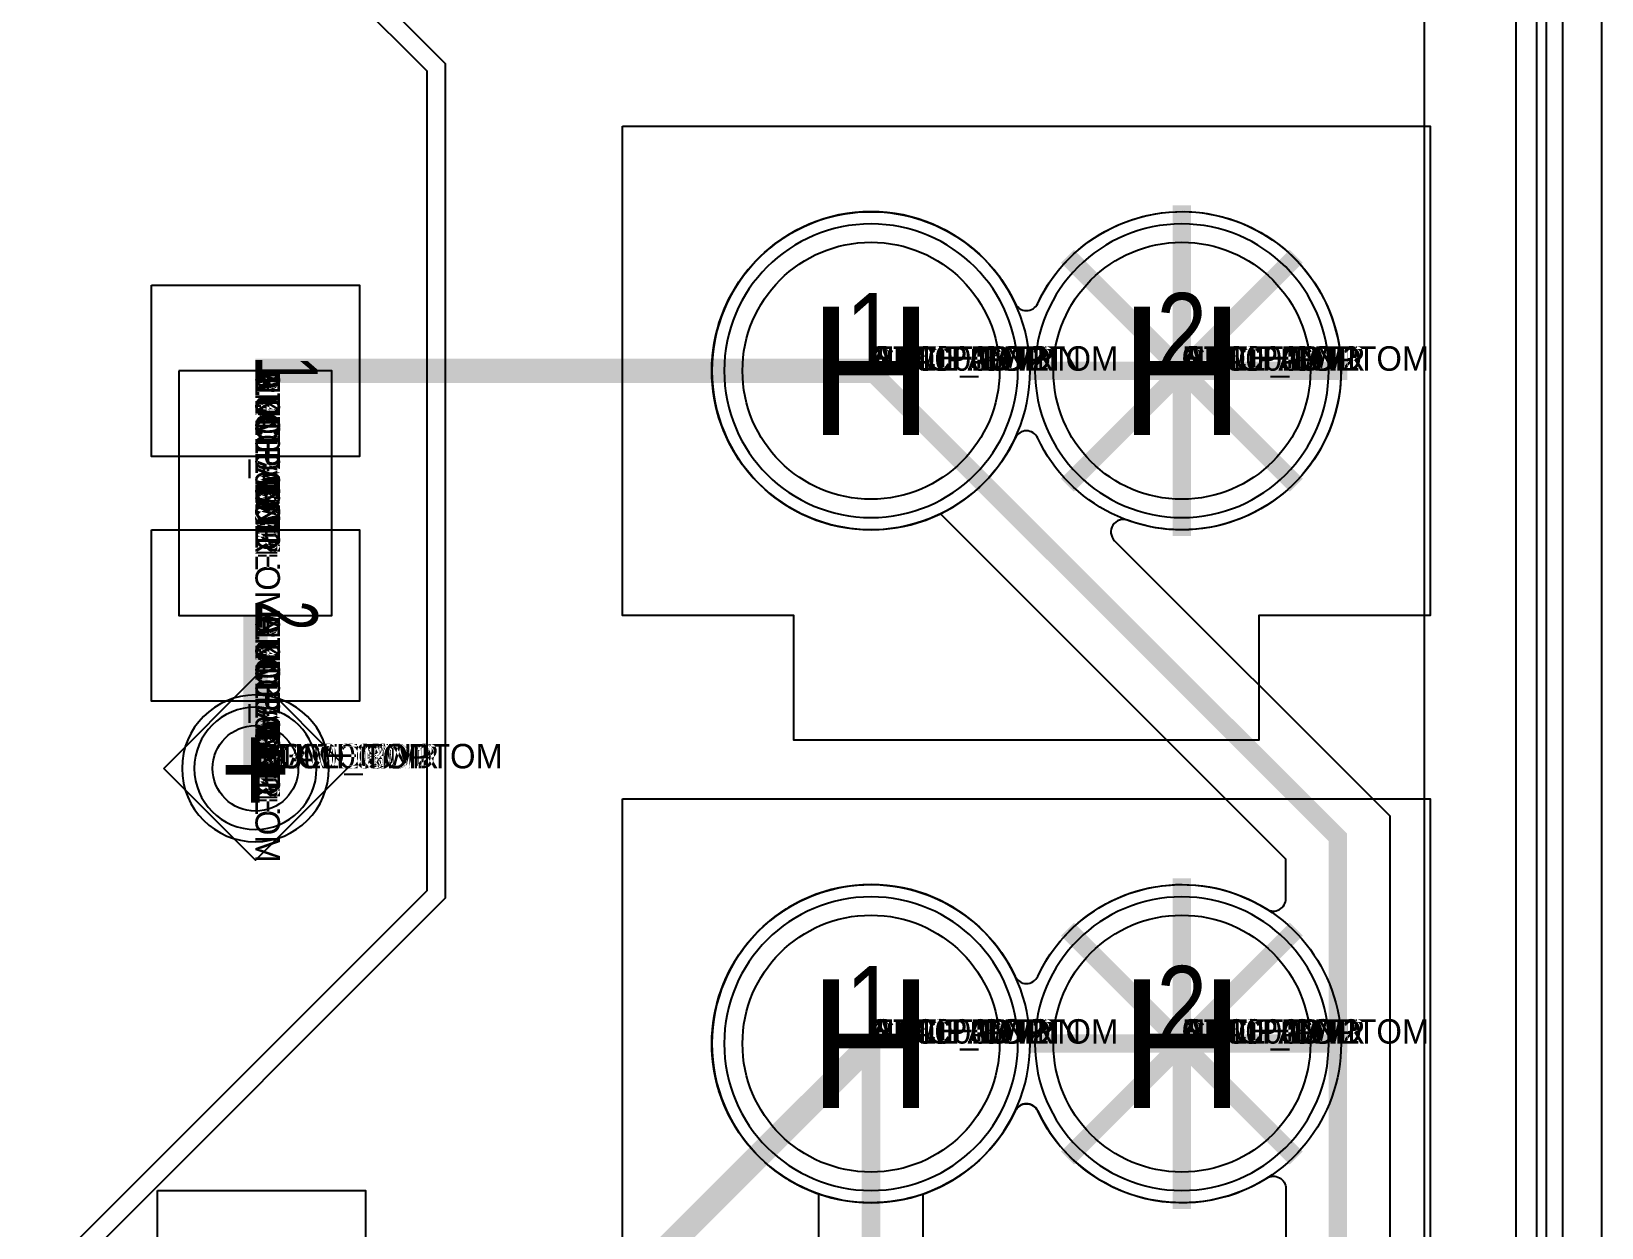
# Model space of a CAD drawing. Extents: x 0 to 323, y 0 to 320.
# Drawn here: x 177.37 to 190.2, y 74 to 83.77 of the extents above; entities that cross this region are included whole.
import ezdxf
from ezdxf.enums import TextEntityAlignment as Align

# ---------------------------------------------------------------- set-up
doc = ezdxf.new("R2010")
doc.units = 0
doc.header["$MEASUREMENT"] = 0
doc.layers.get('0').update_dxf_attribs({"linetype": 'CONTINUOUS'})
for name, color, linetype in [('BOARD_GEOMETRY_OUTLINE', 1, 'CONTINUOUS'), ('CDN_FIGURES', 7, 'CONTINUOUS'), ('ETCH_BOTTOM', 7, 'CONTINUOUS'), ('ETCH_GND', 3, 'CONTINUOUS'), ('ETCH_INT1', 4, 'CONTINUOUS'), ('ETCH_INT2', 5, 'CONTINUOUS'), ('ETCH_PWR', 6, 'CONTINUOUS'), ('ETCH_TOP', 2, 'CONTINUOUS'), ('MANUFACTURING_NCLEGEND-1-6', 8, 'CONTINUOUS'), ('PACKAGE_GEOMETRY_ASSEMBLY_TOP', 11, 'CONTINUOUS'), ('PACKAGE_GEOMETRY_PIN_NUMBER', 9, 'CONTINUOUS')]:
    doc.layers.add(name, color=color, linetype=linetype)

# ---------------------------------------------------------------- blocks, each defined once
blk = doc.blocks.new('PAD_INFO')
for tag in ['SHAPE_TYPE', 'PAD_HEIGHT', 'PAD_LAYER', 'PAD_TYPE', 'PAD_WIDTH']:
    blk.add_attdef(tag, (0, 0), '', height=0.2)
at = {"flags": 2}
blk.add_attdef('CDN_TYPE', (0, 0), '', height=0.2, dxfattribs=at)
blk = doc.blocks.new('DRILL_INFO')
at = {"flags": 2}
blk.add_attdef('CDN_TYPE', (0, 0), '', height=0.2, dxfattribs=at)
for tag in ['FSHAPE', 'FCHAR', 'DRILL_HEIGHT', 'DIAMETER', 'PLATED', 'DRILL_WIDTH']:
    blk.add_attdef(tag, (0, 0), '', height=0.2)
blk = doc.blocks.new('VIA0700X0300')
at = {"layer": 'ETCH_BOTTOM'}
blk.add_circle((0, 0), 0.35, dxfattribs=at)
at = {"layer": 'ETCH_GND'}
blk.add_circle((0, 0), 0.35, dxfattribs=at)
at = {"layer": 'ETCH_INT1'}
blk.add_circle((0, 0), 0.35, dxfattribs=at)
at = {"layer": 'ETCH_INT2'}
blk.add_circle((0, 0), 0.35, dxfattribs=at)
at = {"layer": 'ETCH_PWR'}
blk.add_circle((0, 0), 0.35, dxfattribs=at)
at = {"layer": 'ETCH_TOP'}
blk.add_circle((0, 0), 0.35, dxfattribs=at)
ref = blk.add_blockref('PAD_INFO', (0, 0))
ref.add_attrib('PAD_LAYER', 'ETCH_TOP', (0, 0), dxfattribs={"height": 0.2})
ref.add_attrib('SHAPE_TYPE', 'NULL', (0, 0), dxfattribs={"height": 0.2})
ref.add_attrib('PAD_TYPE', 'ANTIPAD', (0, 0), dxfattribs={"height": 0.2})
ref.add_attrib('PAD_WIDTH', '0.000000', (0, 0), dxfattribs={"height": 0.2})
ref.add_attrib('PAD_HEIGHT', '0.000000', (0, 0), dxfattribs={"height": 0.2})
ref = blk.add_blockref('PAD_INFO', (0, 0))
ref.add_attrib('PAD_LAYER', 'ETCH_GND', (0, 0), dxfattribs={"height": 0.2})
ref.add_attrib('SHAPE_TYPE', 'NULL', (0, 0), dxfattribs={"height": 0.2})
ref.add_attrib('PAD_TYPE', 'ANTIPAD', (0, 0), dxfattribs={"height": 0.2})
ref.add_attrib('PAD_WIDTH', '0.000000', (0, 0), dxfattribs={"height": 0.2})
ref.add_attrib('PAD_HEIGHT', '0.000000', (0, 0), dxfattribs={"height": 0.2})
ref = blk.add_blockref('PAD_INFO', (0, 0))
ref.add_attrib('PAD_LAYER', 'ETCH_INT1', (0, 0), dxfattribs={"height": 0.2})
ref.add_attrib('SHAPE_TYPE', 'NULL', (0, 0), dxfattribs={"height": 0.2})
ref.add_attrib('PAD_TYPE', 'ANTIPAD', (0, 0), dxfattribs={"height": 0.2})
ref.add_attrib('PAD_WIDTH', '0.000000', (0, 0), dxfattribs={"height": 0.2})
ref.add_attrib('PAD_HEIGHT', '0.000000', (0, 0), dxfattribs={"height": 0.2})
ref = blk.add_blockref('PAD_INFO', (0, 0))
ref.add_attrib('PAD_LAYER', 'ETCH_INT2', (0, 0), dxfattribs={"height": 0.2})
ref.add_attrib('SHAPE_TYPE', 'NULL', (0, 0), dxfattribs={"height": 0.2})
ref.add_attrib('PAD_TYPE', 'ANTIPAD', (0, 0), dxfattribs={"height": 0.2})
ref.add_attrib('PAD_WIDTH', '0.000000', (0, 0), dxfattribs={"height": 0.2})
ref.add_attrib('PAD_HEIGHT', '0.000000', (0, 0), dxfattribs={"height": 0.2})
ref = blk.add_blockref('PAD_INFO', (0, 0))
ref.add_attrib('PAD_LAYER', 'ETCH_PWR', (0, 0), dxfattribs={"height": 0.2})
ref.add_attrib('SHAPE_TYPE', 'NULL', (0, 0), dxfattribs={"height": 0.2})
ref.add_attrib('PAD_TYPE', 'ANTIPAD', (0, 0), dxfattribs={"height": 0.2})
ref.add_attrib('PAD_WIDTH', '0.000000', (0, 0), dxfattribs={"height": 0.2})
ref.add_attrib('PAD_HEIGHT', '0.000000', (0, 0), dxfattribs={"height": 0.2})
ref = blk.add_blockref('PAD_INFO', (0, 0))
ref.add_attrib('PAD_LAYER', 'ETCH_BOTTOM', (0, 0), dxfattribs={"height": 0.2})
ref.add_attrib('SHAPE_TYPE', 'NULL', (0, 0), dxfattribs={"height": 0.2})
ref.add_attrib('PAD_TYPE', 'ANTIPAD', (0, 0), dxfattribs={"height": 0.2})
ref.add_attrib('PAD_WIDTH', '0.000000', (0, 0), dxfattribs={"height": 0.2})
ref.add_attrib('PAD_HEIGHT', '0.000000', (0, 0), dxfattribs={"height": 0.2})
ref = blk.add_blockref('PAD_INFO', (0, 0))
ref.add_attrib('PAD_LAYER', 'ETCH_TOP', (0, 0), dxfattribs={"height": 0.2})
ref.add_attrib('SHAPE_TYPE', 'NULL', (0, 0), dxfattribs={"height": 0.2})
ref.add_attrib('PAD_TYPE', 'THERMAL', (0, 0), dxfattribs={"height": 0.2})
ref.add_attrib('PAD_WIDTH', '0.000000', (0, 0), dxfattribs={"height": 0.2})
ref.add_attrib('PAD_HEIGHT', '0.000000', (0, 0), dxfattribs={"height": 0.2})
ref = blk.add_blockref('PAD_INFO', (0, 0))
ref.add_attrib('PAD_LAYER', 'ETCH_GND', (0, 0), dxfattribs={"height": 0.2})
ref.add_attrib('SHAPE_TYPE', 'NULL', (0, 0), dxfattribs={"height": 0.2})
ref.add_attrib('PAD_TYPE', 'THERMAL', (0, 0), dxfattribs={"height": 0.2})
ref.add_attrib('PAD_WIDTH', '0.000000', (0, 0), dxfattribs={"height": 0.2})
ref.add_attrib('PAD_HEIGHT', '0.000000', (0, 0), dxfattribs={"height": 0.2})
ref = blk.add_blockref('PAD_INFO', (0, 0))
ref.add_attrib('PAD_LAYER', 'ETCH_INT1', (0, 0), dxfattribs={"height": 0.2})
ref.add_attrib('SHAPE_TYPE', 'NULL', (0, 0), dxfattribs={"height": 0.2})
ref.add_attrib('PAD_TYPE', 'THERMAL', (0, 0), dxfattribs={"height": 0.2})
ref.add_attrib('PAD_WIDTH', '0.000000', (0, 0), dxfattribs={"height": 0.2})
ref.add_attrib('PAD_HEIGHT', '0.000000', (0, 0), dxfattribs={"height": 0.2})
ref = blk.add_blockref('PAD_INFO', (0, 0))
ref.add_attrib('PAD_LAYER', 'ETCH_INT2', (0, 0), dxfattribs={"height": 0.2})
ref.add_attrib('SHAPE_TYPE', 'NULL', (0, 0), dxfattribs={"height": 0.2})
ref.add_attrib('PAD_TYPE', 'THERMAL', (0, 0), dxfattribs={"height": 0.2})
ref.add_attrib('PAD_WIDTH', '0.000000', (0, 0), dxfattribs={"height": 0.2})
ref.add_attrib('PAD_HEIGHT', '0.000000', (0, 0), dxfattribs={"height": 0.2})
ref = blk.add_blockref('PAD_INFO', (0, 0))
ref.add_attrib('PAD_LAYER', 'ETCH_PWR', (0, 0), dxfattribs={"height": 0.2})
ref.add_attrib('SHAPE_TYPE', 'NULL', (0, 0), dxfattribs={"height": 0.2})
ref.add_attrib('PAD_TYPE', 'THERMAL', (0, 0), dxfattribs={"height": 0.2})
ref.add_attrib('PAD_WIDTH', '0.000000', (0, 0), dxfattribs={"height": 0.2})
ref.add_attrib('PAD_HEIGHT', '0.000000', (0, 0), dxfattribs={"height": 0.2})
ref = blk.add_blockref('PAD_INFO', (0, 0))
ref.add_attrib('PAD_LAYER', 'ETCH_BOTTOM', (0, 0), dxfattribs={"height": 0.2})
ref.add_attrib('SHAPE_TYPE', 'NULL', (0, 0), dxfattribs={"height": 0.2})
ref.add_attrib('PAD_TYPE', 'THERMAL', (0, 0), dxfattribs={"height": 0.2})
ref.add_attrib('PAD_WIDTH', '0.000000', (0, 0), dxfattribs={"height": 0.2})
ref.add_attrib('PAD_HEIGHT', '0.000000', (0, 0), dxfattribs={"height": 0.2})
ref = blk.add_blockref('PAD_INFO', (0, 0))
ref.add_attrib('PAD_LAYER', 'ETCH_TOP', (0, 0), dxfattribs={"height": 0.2})
ref.add_attrib('SHAPE_TYPE', 'CIRCLE', (0, 0), dxfattribs={"height": 0.2})
ref.add_attrib('PAD_TYPE', 'REGULAR', (0, 0), dxfattribs={"height": 0.2})
ref.add_attrib('PAD_WIDTH', '0.700000', (0, 0), dxfattribs={"height": 0.2})
ref.add_attrib('PAD_HEIGHT', '0.700000', (0, 0), dxfattribs={"height": 0.2})
ref = blk.add_blockref('PAD_INFO', (0, 0))
ref.add_attrib('PAD_LAYER', 'ETCH_GND', (0, 0), dxfattribs={"height": 0.2})
ref.add_attrib('SHAPE_TYPE', 'CIRCLE', (0, 0), dxfattribs={"height": 0.2})
ref.add_attrib('PAD_TYPE', 'REGULAR', (0, 0), dxfattribs={"height": 0.2})
ref.add_attrib('PAD_WIDTH', '0.700000', (0, 0), dxfattribs={"height": 0.2})
ref.add_attrib('PAD_HEIGHT', '0.700000', (0, 0), dxfattribs={"height": 0.2})
ref = blk.add_blockref('PAD_INFO', (0, 0))
ref.add_attrib('PAD_LAYER', 'ETCH_INT1', (0, 0), dxfattribs={"height": 0.2})
ref.add_attrib('SHAPE_TYPE', 'CIRCLE', (0, 0), dxfattribs={"height": 0.2})
ref.add_attrib('PAD_TYPE', 'REGULAR', (0, 0), dxfattribs={"height": 0.2})
ref.add_attrib('PAD_WIDTH', '0.700000', (0, 0), dxfattribs={"height": 0.2})
ref.add_attrib('PAD_HEIGHT', '0.700000', (0, 0), dxfattribs={"height": 0.2})
ref = blk.add_blockref('PAD_INFO', (0, 0))
ref.add_attrib('PAD_LAYER', 'ETCH_INT2', (0, 0), dxfattribs={"height": 0.2})
ref.add_attrib('SHAPE_TYPE', 'CIRCLE', (0, 0), dxfattribs={"height": 0.2})
ref.add_attrib('PAD_TYPE', 'REGULAR', (0, 0), dxfattribs={"height": 0.2})
ref.add_attrib('PAD_WIDTH', '0.700000', (0, 0), dxfattribs={"height": 0.2})
ref.add_attrib('PAD_HEIGHT', '0.700000', (0, 0), dxfattribs={"height": 0.2})
ref = blk.add_blockref('PAD_INFO', (0, 0))
ref.add_attrib('PAD_LAYER', 'ETCH_PWR', (0, 0), dxfattribs={"height": 0.2})
ref.add_attrib('SHAPE_TYPE', 'CIRCLE', (0, 0), dxfattribs={"height": 0.2})
ref.add_attrib('PAD_TYPE', 'REGULAR', (0, 0), dxfattribs={"height": 0.2})
ref.add_attrib('PAD_WIDTH', '0.700000', (0, 0), dxfattribs={"height": 0.2})
ref.add_attrib('PAD_HEIGHT', '0.700000', (0, 0), dxfattribs={"height": 0.2})
ref = blk.add_blockref('PAD_INFO', (0, 0))
ref.add_attrib('PAD_LAYER', 'ETCH_BOTTOM', (0, 0), dxfattribs={"height": 0.2})
ref.add_attrib('SHAPE_TYPE', 'CIRCLE', (0, 0), dxfattribs={"height": 0.2})
ref.add_attrib('PAD_TYPE', 'REGULAR', (0, 0), dxfattribs={"height": 0.2})
ref.add_attrib('PAD_WIDTH', '0.700000', (0, 0), dxfattribs={"height": 0.2})
ref.add_attrib('PAD_HEIGHT', '0.700000', (0, 0), dxfattribs={"height": 0.2})
ref = blk.add_blockref('DRILL_INFO', (0, 0))
ref.add_attrib('DIAMETER', '0.300000', (0, 0), dxfattribs={"height": 0.2})
ref.add_attrib('PLATED', 'PLATED', (0, 0), dxfattribs={"height": 0.2})
ref.add_attrib('FSHAPE', 'DIAMOND', (0, 0), dxfattribs={"height": 0.2})
ref.add_attrib('FCHAR', '+', (0, 0), dxfattribs={"height": 0.2})
ref.add_attrib('DRILL_WIDTH', '1.500000', (0, 0), dxfattribs={"height": 0.2})
ref.add_attrib('DRILL_HEIGHT', '1.500000', (0, 0), dxfattribs={"height": 0.2})
for tag in ['CDN_TYPE', 'PIN']:
    blk.add_attdef(tag, (0, 0), '', height=0.2)
at = {"flags": 2}
for tag in ['PSTKNAME', 'BBV']:
    blk.add_attdef(tag, (0, 0), '', height=0.2, dxfattribs=at)
blk = doc.blocks.new('FIGURE_DIAMOND')
at = {"layer": 'CDN_FIGURES'}
blk.add_lwpolyline([(-0.5, 0), (0, 0.5), (0.5, 0), (0, -0.5)], close=True, dxfattribs=at)
blk = doc.blocks.new('CR2100X1500TH')
at = {"layer": 'ETCH_BOTTOM'}
blk.add_circle((0, 0), 1.05, dxfattribs=at)
at = {"layer": 'ETCH_GND'}
blk.add_circle((0, 0), 1.05, dxfattribs=at)
at = {"layer": 'ETCH_INT1'}
blk.add_circle((0, 0), 1.05, dxfattribs=at)
at = {"layer": 'ETCH_INT2'}
blk.add_circle((0, 0), 1.05, dxfattribs=at)
at = {"layer": 'ETCH_PWR'}
blk.add_circle((0, 0), 1.05, dxfattribs=at)
at = {"layer": 'ETCH_TOP'}
blk.add_circle((0, 0), 1.05, dxfattribs=at)
ref = blk.add_blockref('PAD_INFO', (0, 0))
ref.add_attrib('PAD_LAYER', 'ETCH_TOP', (0, 0), dxfattribs={"height": 0.2})
ref.add_attrib('SHAPE_TYPE', 'NULL', (0, 0), dxfattribs={"height": 0.2})
ref.add_attrib('PAD_TYPE', 'ANTIPAD', (0, 0), dxfattribs={"height": 0.2})
ref.add_attrib('PAD_WIDTH', '0.000000', (0, 0), dxfattribs={"height": 0.2})
ref.add_attrib('PAD_HEIGHT', '0.000000', (0, 0), dxfattribs={"height": 0.2})
ref = blk.add_blockref('PAD_INFO', (0, 0))
ref.add_attrib('PAD_LAYER', 'ETCH_GND', (0, 0), dxfattribs={"height": 0.2})
ref.add_attrib('SHAPE_TYPE', 'NULL', (0, 0), dxfattribs={"height": 0.2})
ref.add_attrib('PAD_TYPE', 'ANTIPAD', (0, 0), dxfattribs={"height": 0.2})
ref.add_attrib('PAD_WIDTH', '0.000000', (0, 0), dxfattribs={"height": 0.2})
ref.add_attrib('PAD_HEIGHT', '0.000000', (0, 0), dxfattribs={"height": 0.2})
ref = blk.add_blockref('PAD_INFO', (0, 0))
ref.add_attrib('PAD_LAYER', 'ETCH_INT1', (0, 0), dxfattribs={"height": 0.2})
ref.add_attrib('SHAPE_TYPE', 'NULL', (0, 0), dxfattribs={"height": 0.2})
ref.add_attrib('PAD_TYPE', 'ANTIPAD', (0, 0), dxfattribs={"height": 0.2})
ref.add_attrib('PAD_WIDTH', '0.000000', (0, 0), dxfattribs={"height": 0.2})
ref.add_attrib('PAD_HEIGHT', '0.000000', (0, 0), dxfattribs={"height": 0.2})
ref = blk.add_blockref('PAD_INFO', (0, 0))
ref.add_attrib('PAD_LAYER', 'ETCH_INT2', (0, 0), dxfattribs={"height": 0.2})
ref.add_attrib('SHAPE_TYPE', 'NULL', (0, 0), dxfattribs={"height": 0.2})
ref.add_attrib('PAD_TYPE', 'ANTIPAD', (0, 0), dxfattribs={"height": 0.2})
ref.add_attrib('PAD_WIDTH', '0.000000', (0, 0), dxfattribs={"height": 0.2})
ref.add_attrib('PAD_HEIGHT', '0.000000', (0, 0), dxfattribs={"height": 0.2})
ref = blk.add_blockref('PAD_INFO', (0, 0))
ref.add_attrib('PAD_LAYER', 'ETCH_PWR', (0, 0), dxfattribs={"height": 0.2})
ref.add_attrib('SHAPE_TYPE', 'NULL', (0, 0), dxfattribs={"height": 0.2})
ref.add_attrib('PAD_TYPE', 'ANTIPAD', (0, 0), dxfattribs={"height": 0.2})
ref.add_attrib('PAD_WIDTH', '0.000000', (0, 0), dxfattribs={"height": 0.2})
ref.add_attrib('PAD_HEIGHT', '0.000000', (0, 0), dxfattribs={"height": 0.2})
ref = blk.add_blockref('PAD_INFO', (0, 0))
ref.add_attrib('PAD_LAYER', 'ETCH_BOTTOM', (0, 0), dxfattribs={"height": 0.2})
ref.add_attrib('SHAPE_TYPE', 'NULL', (0, 0), dxfattribs={"height": 0.2})
ref.add_attrib('PAD_TYPE', 'ANTIPAD', (0, 0), dxfattribs={"height": 0.2})
ref.add_attrib('PAD_WIDTH', '0.000000', (0, 0), dxfattribs={"height": 0.2})
ref.add_attrib('PAD_HEIGHT', '0.000000', (0, 0), dxfattribs={"height": 0.2})
ref = blk.add_blockref('PAD_INFO', (0, 0))
ref.add_attrib('PAD_LAYER', 'ETCH_TOP', (0, 0), dxfattribs={"height": 0.2})
ref.add_attrib('SHAPE_TYPE', 'NULL', (0, 0), dxfattribs={"height": 0.2})
ref.add_attrib('PAD_TYPE', 'THERMAL', (0, 0), dxfattribs={"height": 0.2})
ref.add_attrib('PAD_WIDTH', '0.000000', (0, 0), dxfattribs={"height": 0.2})
ref.add_attrib('PAD_HEIGHT', '0.000000', (0, 0), dxfattribs={"height": 0.2})
ref = blk.add_blockref('PAD_INFO', (0, 0))
ref.add_attrib('PAD_LAYER', 'ETCH_GND', (0, 0), dxfattribs={"height": 0.2})
ref.add_attrib('SHAPE_TYPE', 'NULL', (0, 0), dxfattribs={"height": 0.2})
ref.add_attrib('PAD_TYPE', 'THERMAL', (0, 0), dxfattribs={"height": 0.2})
ref.add_attrib('PAD_WIDTH', '0.000000', (0, 0), dxfattribs={"height": 0.2})
ref.add_attrib('PAD_HEIGHT', '0.000000', (0, 0), dxfattribs={"height": 0.2})
ref = blk.add_blockref('PAD_INFO', (0, 0))
ref.add_attrib('PAD_LAYER', 'ETCH_INT1', (0, 0), dxfattribs={"height": 0.2})
ref.add_attrib('SHAPE_TYPE', 'NULL', (0, 0), dxfattribs={"height": 0.2})
ref.add_attrib('PAD_TYPE', 'THERMAL', (0, 0), dxfattribs={"height": 0.2})
ref.add_attrib('PAD_WIDTH', '0.000000', (0, 0), dxfattribs={"height": 0.2})
ref.add_attrib('PAD_HEIGHT', '0.000000', (0, 0), dxfattribs={"height": 0.2})
ref = blk.add_blockref('PAD_INFO', (0, 0))
ref.add_attrib('PAD_LAYER', 'ETCH_INT2', (0, 0), dxfattribs={"height": 0.2})
ref.add_attrib('SHAPE_TYPE', 'NULL', (0, 0), dxfattribs={"height": 0.2})
ref.add_attrib('PAD_TYPE', 'THERMAL', (0, 0), dxfattribs={"height": 0.2})
ref.add_attrib('PAD_WIDTH', '0.000000', (0, 0), dxfattribs={"height": 0.2})
ref.add_attrib('PAD_HEIGHT', '0.000000', (0, 0), dxfattribs={"height": 0.2})
ref = blk.add_blockref('PAD_INFO', (0, 0))
ref.add_attrib('PAD_LAYER', 'ETCH_PWR', (0, 0), dxfattribs={"height": 0.2})
ref.add_attrib('SHAPE_TYPE', 'NULL', (0, 0), dxfattribs={"height": 0.2})
ref.add_attrib('PAD_TYPE', 'THERMAL', (0, 0), dxfattribs={"height": 0.2})
ref.add_attrib('PAD_WIDTH', '0.000000', (0, 0), dxfattribs={"height": 0.2})
ref.add_attrib('PAD_HEIGHT', '0.000000', (0, 0), dxfattribs={"height": 0.2})
ref = blk.add_blockref('PAD_INFO', (0, 0))
ref.add_attrib('PAD_LAYER', 'ETCH_BOTTOM', (0, 0), dxfattribs={"height": 0.2})
ref.add_attrib('SHAPE_TYPE', 'NULL', (0, 0), dxfattribs={"height": 0.2})
ref.add_attrib('PAD_TYPE', 'THERMAL', (0, 0), dxfattribs={"height": 0.2})
ref.add_attrib('PAD_WIDTH', '0.000000', (0, 0), dxfattribs={"height": 0.2})
ref.add_attrib('PAD_HEIGHT', '0.000000', (0, 0), dxfattribs={"height": 0.2})
ref = blk.add_blockref('PAD_INFO', (0, 0))
ref.add_attrib('PAD_LAYER', 'ETCH_TOP', (0, 0), dxfattribs={"height": 0.2})
ref.add_attrib('SHAPE_TYPE', 'CIRCLE', (0, 0), dxfattribs={"height": 0.2})
ref.add_attrib('PAD_TYPE', 'REGULAR', (0, 0), dxfattribs={"height": 0.2})
ref.add_attrib('PAD_WIDTH', '2.100000', (0, 0), dxfattribs={"height": 0.2})
ref.add_attrib('PAD_HEIGHT', '2.100000', (0, 0), dxfattribs={"height": 0.2})
ref = blk.add_blockref('PAD_INFO', (0, 0))
ref.add_attrib('PAD_LAYER', 'ETCH_GND', (0, 0), dxfattribs={"height": 0.2})
ref.add_attrib('SHAPE_TYPE', 'CIRCLE', (0, 0), dxfattribs={"height": 0.2})
ref.add_attrib('PAD_TYPE', 'REGULAR', (0, 0), dxfattribs={"height": 0.2})
ref.add_attrib('PAD_WIDTH', '2.100000', (0, 0), dxfattribs={"height": 0.2})
ref.add_attrib('PAD_HEIGHT', '2.100000', (0, 0), dxfattribs={"height": 0.2})
ref = blk.add_blockref('PAD_INFO', (0, 0))
ref.add_attrib('PAD_LAYER', 'ETCH_INT1', (0, 0), dxfattribs={"height": 0.2})
ref.add_attrib('SHAPE_TYPE', 'CIRCLE', (0, 0), dxfattribs={"height": 0.2})
ref.add_attrib('PAD_TYPE', 'REGULAR', (0, 0), dxfattribs={"height": 0.2})
ref.add_attrib('PAD_WIDTH', '2.100000', (0, 0), dxfattribs={"height": 0.2})
ref.add_attrib('PAD_HEIGHT', '2.100000', (0, 0), dxfattribs={"height": 0.2})
ref = blk.add_blockref('PAD_INFO', (0, 0))
ref.add_attrib('PAD_LAYER', 'ETCH_INT2', (0, 0), dxfattribs={"height": 0.2})
ref.add_attrib('SHAPE_TYPE', 'CIRCLE', (0, 0), dxfattribs={"height": 0.2})
ref.add_attrib('PAD_TYPE', 'REGULAR', (0, 0), dxfattribs={"height": 0.2})
ref.add_attrib('PAD_WIDTH', '2.100000', (0, 0), dxfattribs={"height": 0.2})
ref.add_attrib('PAD_HEIGHT', '2.100000', (0, 0), dxfattribs={"height": 0.2})
ref = blk.add_blockref('PAD_INFO', (0, 0))
ref.add_attrib('PAD_LAYER', 'ETCH_PWR', (0, 0), dxfattribs={"height": 0.2})
ref.add_attrib('SHAPE_TYPE', 'CIRCLE', (0, 0), dxfattribs={"height": 0.2})
ref.add_attrib('PAD_TYPE', 'REGULAR', (0, 0), dxfattribs={"height": 0.2})
ref.add_attrib('PAD_WIDTH', '2.100000', (0, 0), dxfattribs={"height": 0.2})
ref.add_attrib('PAD_HEIGHT', '2.100000', (0, 0), dxfattribs={"height": 0.2})
ref = blk.add_blockref('PAD_INFO', (0, 0))
ref.add_attrib('PAD_LAYER', 'ETCH_BOTTOM', (0, 0), dxfattribs={"height": 0.2})
ref.add_attrib('SHAPE_TYPE', 'CIRCLE', (0, 0), dxfattribs={"height": 0.2})
ref.add_attrib('PAD_TYPE', 'REGULAR', (0, 0), dxfattribs={"height": 0.2})
ref.add_attrib('PAD_WIDTH', '2.100000', (0, 0), dxfattribs={"height": 0.2})
ref.add_attrib('PAD_HEIGHT', '2.100000', (0, 0), dxfattribs={"height": 0.2})
ref = blk.add_blockref('DRILL_INFO', (0, 0))
ref.add_attrib('DIAMETER', '1.500000', (0, 0), dxfattribs={"height": 0.2})
ref.add_attrib('PLATED', 'PLATED', (0, 0), dxfattribs={"height": 0.2})
ref.add_attrib('FSHAPE', 'CIRCLE', (0, 0), dxfattribs={"height": 0.2})
ref.add_attrib('FCHAR', 'H', (0, 0), dxfattribs={"height": 0.2})
ref.add_attrib('DRILL_WIDTH', '2.100000', (0, 0), dxfattribs={"height": 0.2})
ref.add_attrib('DRILL_HEIGHT', '2.100000', (0, 0), dxfattribs={"height": 0.2})
for tag in ['CDN_TYPE', 'PIN']:
    blk.add_attdef(tag, (0, 0), '', height=0.2)
at = {"flags": 2}
for tag in ['PSTKNAME', 'BBV']:
    blk.add_attdef(tag, (0, 0), '', height=0.2, dxfattribs=at)
blk = doc.blocks.new('F535')
at = {"layer": 'PACKAGE_GEOMETRY_ASSEMBLY_TOP'}
blk.add_lwpolyline([(-3.3, 2), (3.3, 2), (3.3, -2), (1.9, -2), (1.9, -3.02), (-1.9, -3.02), (-1.9, -2), (-3.3, -2)], close=True, dxfattribs=at)
at = {"layer": 'ETCH_TOP'}
ref = blk.add_blockref('CR2100X1500TH', (-1.27, 0), dxfattribs=at)
ref.add_attrib('CDN_TYPE', 'PIN', (0, 0), dxfattribs={"height": 0.2})
ref.add_attrib('PIN', '1', (0, 0), dxfattribs={"height": 0.2})
ref = blk.add_blockref('CR2100X1500TH', (1.27, 0), dxfattribs=at)
ref.add_attrib('CDN_TYPE', 'PIN', (0, 0), dxfattribs={"height": 0.2})
ref.add_attrib('PIN', '2', (0, 0), dxfattribs={"height": 0.2})
at = {"flags": 2}
for tag in ['SYMBOL_TYPE', 'CDN_TYPE', 'REFDES']:
    blk.add_attdef(tag, (0, 0), '', height=0.2, dxfattribs=at)
blk = doc.blocks.new('FIGURE_CIRCLE')
at = {"layer": 'CDN_FIGURES'}
blk.add_circle((0, 0), 0.5, dxfattribs=at)
blk = doc.blocks.new('RC1400X1700TS')
at = {"layer": 'ETCH_TOP'}
blk.add_lwpolyline([(-0.7, -0.85), (-0.7, 0.85), (0.7, 0.85), (0.7, -0.85)], close=True, dxfattribs=at)
ref = blk.add_blockref('PAD_INFO', (0, 0))
ref.add_attrib('PAD_LAYER', 'ETCH_TOP', (0, 0), dxfattribs={"height": 0.2})
ref.add_attrib('SHAPE_TYPE', 'NULL', (0, 0), dxfattribs={"height": 0.2})
ref.add_attrib('PAD_TYPE', 'ANTIPAD', (0, 0), dxfattribs={"height": 0.2})
ref.add_attrib('PAD_WIDTH', '0.000000', (0, 0), dxfattribs={"height": 0.2})
ref.add_attrib('PAD_HEIGHT', '0.000000', (0, 0), dxfattribs={"height": 0.2})
ref = blk.add_blockref('PAD_INFO', (0, 0))
ref.add_attrib('PAD_LAYER', 'ETCH_GND', (0, 0), dxfattribs={"height": 0.2})
ref.add_attrib('SHAPE_TYPE', 'NULL', (0, 0), dxfattribs={"height": 0.2})
ref.add_attrib('PAD_TYPE', 'ANTIPAD', (0, 0), dxfattribs={"height": 0.2})
ref.add_attrib('PAD_WIDTH', '0.000000', (0, 0), dxfattribs={"height": 0.2})
ref.add_attrib('PAD_HEIGHT', '0.000000', (0, 0), dxfattribs={"height": 0.2})
ref = blk.add_blockref('PAD_INFO', (0, 0))
ref.add_attrib('PAD_LAYER', 'ETCH_INT1', (0, 0), dxfattribs={"height": 0.2})
ref.add_attrib('SHAPE_TYPE', 'NULL', (0, 0), dxfattribs={"height": 0.2})
ref.add_attrib('PAD_TYPE', 'ANTIPAD', (0, 0), dxfattribs={"height": 0.2})
ref.add_attrib('PAD_WIDTH', '0.000000', (0, 0), dxfattribs={"height": 0.2})
ref.add_attrib('PAD_HEIGHT', '0.000000', (0, 0), dxfattribs={"height": 0.2})
ref = blk.add_blockref('PAD_INFO', (0, 0))
ref.add_attrib('PAD_LAYER', 'ETCH_INT2', (0, 0), dxfattribs={"height": 0.2})
ref.add_attrib('SHAPE_TYPE', 'NULL', (0, 0), dxfattribs={"height": 0.2})
ref.add_attrib('PAD_TYPE', 'ANTIPAD', (0, 0), dxfattribs={"height": 0.2})
ref.add_attrib('PAD_WIDTH', '0.000000', (0, 0), dxfattribs={"height": 0.2})
ref.add_attrib('PAD_HEIGHT', '0.000000', (0, 0), dxfattribs={"height": 0.2})
ref = blk.add_blockref('PAD_INFO', (0, 0))
ref.add_attrib('PAD_LAYER', 'ETCH_PWR', (0, 0), dxfattribs={"height": 0.2})
ref.add_attrib('SHAPE_TYPE', 'NULL', (0, 0), dxfattribs={"height": 0.2})
ref.add_attrib('PAD_TYPE', 'ANTIPAD', (0, 0), dxfattribs={"height": 0.2})
ref.add_attrib('PAD_WIDTH', '0.000000', (0, 0), dxfattribs={"height": 0.2})
ref.add_attrib('PAD_HEIGHT', '0.000000', (0, 0), dxfattribs={"height": 0.2})
ref = blk.add_blockref('PAD_INFO', (0, 0))
ref.add_attrib('PAD_LAYER', 'ETCH_BOTTOM', (0, 0), dxfattribs={"height": 0.2})
ref.add_attrib('SHAPE_TYPE', 'NULL', (0, 0), dxfattribs={"height": 0.2})
ref.add_attrib('PAD_TYPE', 'ANTIPAD', (0, 0), dxfattribs={"height": 0.2})
ref.add_attrib('PAD_WIDTH', '0.000000', (0, 0), dxfattribs={"height": 0.2})
ref.add_attrib('PAD_HEIGHT', '0.000000', (0, 0), dxfattribs={"height": 0.2})
ref = blk.add_blockref('PAD_INFO', (0, 0))
ref.add_attrib('PAD_LAYER', 'ETCH_TOP', (0, 0), dxfattribs={"height": 0.2})
ref.add_attrib('SHAPE_TYPE', 'NULL', (0, 0), dxfattribs={"height": 0.2})
ref.add_attrib('PAD_TYPE', 'THERMAL', (0, 0), dxfattribs={"height": 0.2})
ref.add_attrib('PAD_WIDTH', '0.000000', (0, 0), dxfattribs={"height": 0.2})
ref.add_attrib('PAD_HEIGHT', '0.000000', (0, 0), dxfattribs={"height": 0.2})
ref = blk.add_blockref('PAD_INFO', (0, 0))
ref.add_attrib('PAD_LAYER', 'ETCH_GND', (0, 0), dxfattribs={"height": 0.2})
ref.add_attrib('SHAPE_TYPE', 'NULL', (0, 0), dxfattribs={"height": 0.2})
ref.add_attrib('PAD_TYPE', 'THERMAL', (0, 0), dxfattribs={"height": 0.2})
ref.add_attrib('PAD_WIDTH', '0.000000', (0, 0), dxfattribs={"height": 0.2})
ref.add_attrib('PAD_HEIGHT', '0.000000', (0, 0), dxfattribs={"height": 0.2})
ref = blk.add_blockref('PAD_INFO', (0, 0))
ref.add_attrib('PAD_LAYER', 'ETCH_INT1', (0, 0), dxfattribs={"height": 0.2})
ref.add_attrib('SHAPE_TYPE', 'NULL', (0, 0), dxfattribs={"height": 0.2})
ref.add_attrib('PAD_TYPE', 'THERMAL', (0, 0), dxfattribs={"height": 0.2})
ref.add_attrib('PAD_WIDTH', '0.000000', (0, 0), dxfattribs={"height": 0.2})
ref.add_attrib('PAD_HEIGHT', '0.000000', (0, 0), dxfattribs={"height": 0.2})
ref = blk.add_blockref('PAD_INFO', (0, 0))
ref.add_attrib('PAD_LAYER', 'ETCH_INT2', (0, 0), dxfattribs={"height": 0.2})
ref.add_attrib('SHAPE_TYPE', 'NULL', (0, 0), dxfattribs={"height": 0.2})
ref.add_attrib('PAD_TYPE', 'THERMAL', (0, 0), dxfattribs={"height": 0.2})
ref.add_attrib('PAD_WIDTH', '0.000000', (0, 0), dxfattribs={"height": 0.2})
ref.add_attrib('PAD_HEIGHT', '0.000000', (0, 0), dxfattribs={"height": 0.2})
ref = blk.add_blockref('PAD_INFO', (0, 0))
ref.add_attrib('PAD_LAYER', 'ETCH_PWR', (0, 0), dxfattribs={"height": 0.2})
ref.add_attrib('SHAPE_TYPE', 'NULL', (0, 0), dxfattribs={"height": 0.2})
ref.add_attrib('PAD_TYPE', 'THERMAL', (0, 0), dxfattribs={"height": 0.2})
ref.add_attrib('PAD_WIDTH', '0.000000', (0, 0), dxfattribs={"height": 0.2})
ref.add_attrib('PAD_HEIGHT', '0.000000', (0, 0), dxfattribs={"height": 0.2})
ref = blk.add_blockref('PAD_INFO', (0, 0))
ref.add_attrib('PAD_LAYER', 'ETCH_BOTTOM', (0, 0), dxfattribs={"height": 0.2})
ref.add_attrib('SHAPE_TYPE', 'NULL', (0, 0), dxfattribs={"height": 0.2})
ref.add_attrib('PAD_TYPE', 'THERMAL', (0, 0), dxfattribs={"height": 0.2})
ref.add_attrib('PAD_WIDTH', '0.000000', (0, 0), dxfattribs={"height": 0.2})
ref.add_attrib('PAD_HEIGHT', '0.000000', (0, 0), dxfattribs={"height": 0.2})
ref = blk.add_blockref('PAD_INFO', (0, 0))
ref.add_attrib('PAD_LAYER', 'ETCH_GND', (0, 0), dxfattribs={"height": 0.2})
ref.add_attrib('SHAPE_TYPE', 'NULL', (0, 0), dxfattribs={"height": 0.2})
ref.add_attrib('PAD_TYPE', 'REGULAR', (0, 0), dxfattribs={"height": 0.2})
ref.add_attrib('PAD_WIDTH', '0.000000', (0, 0), dxfattribs={"height": 0.2})
ref.add_attrib('PAD_HEIGHT', '0.000000', (0, 0), dxfattribs={"height": 0.2})
ref = blk.add_blockref('PAD_INFO', (0, 0))
ref.add_attrib('PAD_LAYER', 'ETCH_INT1', (0, 0), dxfattribs={"height": 0.2})
ref.add_attrib('SHAPE_TYPE', 'NULL', (0, 0), dxfattribs={"height": 0.2})
ref.add_attrib('PAD_TYPE', 'REGULAR', (0, 0), dxfattribs={"height": 0.2})
ref.add_attrib('PAD_WIDTH', '0.000000', (0, 0), dxfattribs={"height": 0.2})
ref.add_attrib('PAD_HEIGHT', '0.000000', (0, 0), dxfattribs={"height": 0.2})
ref = blk.add_blockref('PAD_INFO', (0, 0))
ref.add_attrib('PAD_LAYER', 'ETCH_INT2', (0, 0), dxfattribs={"height": 0.2})
ref.add_attrib('SHAPE_TYPE', 'NULL', (0, 0), dxfattribs={"height": 0.2})
ref.add_attrib('PAD_TYPE', 'REGULAR', (0, 0), dxfattribs={"height": 0.2})
ref.add_attrib('PAD_WIDTH', '0.000000', (0, 0), dxfattribs={"height": 0.2})
ref.add_attrib('PAD_HEIGHT', '0.000000', (0, 0), dxfattribs={"height": 0.2})
ref = blk.add_blockref('PAD_INFO', (0, 0))
ref.add_attrib('PAD_LAYER', 'ETCH_PWR', (0, 0), dxfattribs={"height": 0.2})
ref.add_attrib('SHAPE_TYPE', 'NULL', (0, 0), dxfattribs={"height": 0.2})
ref.add_attrib('PAD_TYPE', 'REGULAR', (0, 0), dxfattribs={"height": 0.2})
ref.add_attrib('PAD_WIDTH', '0.000000', (0, 0), dxfattribs={"height": 0.2})
ref.add_attrib('PAD_HEIGHT', '0.000000', (0, 0), dxfattribs={"height": 0.2})
ref = blk.add_blockref('PAD_INFO', (0, 0))
ref.add_attrib('PAD_LAYER', 'ETCH_BOTTOM', (0, 0), dxfattribs={"height": 0.2})
ref.add_attrib('SHAPE_TYPE', 'NULL', (0, 0), dxfattribs={"height": 0.2})
ref.add_attrib('PAD_TYPE', 'REGULAR', (0, 0), dxfattribs={"height": 0.2})
ref.add_attrib('PAD_WIDTH', '0.000000', (0, 0), dxfattribs={"height": 0.2})
ref.add_attrib('PAD_HEIGHT', '0.000000', (0, 0), dxfattribs={"height": 0.2})
ref = blk.add_blockref('DRILL_INFO', (0, 0))
ref.add_attrib('DIAMETER', '0.000000', (0, 0), dxfattribs={"height": 0.2})
ref.add_attrib('PLATED', 'PLATED', (0, 0), dxfattribs={"height": 0.2})
ref.add_attrib('FSHAPE', 'NULL', (0, 0), dxfattribs={"height": 0.2})
ref.add_attrib('DRILL_WIDTH', '0.000000', (0, 0), dxfattribs={"height": 0.2})
ref.add_attrib('DRILL_HEIGHT', '0.000000', (0, 0), dxfattribs={"height": 0.2})
ref = blk.add_blockref('PAD_INFO', (0, 0))
ref.add_attrib('PAD_LAYER', 'ETCH_TOP', (0, 0), dxfattribs={"height": 0.2})
ref.add_attrib('SHAPE_TYPE', 'RECTANGLE', (0, 0), dxfattribs={"height": 0.2})
ref.add_attrib('PAD_TYPE', 'REGULAR', (0, 0), dxfattribs={"height": 0.2})
ref.add_attrib('PAD_WIDTH', '1.400000', (0, 0), dxfattribs={"height": 0.2})
ref.add_attrib('PAD_HEIGHT', '1.700000', (0, 0), dxfattribs={"height": 0.2})
for tag in ['CDN_TYPE', 'PIN']:
    blk.add_attdef(tag, (0, 0), '', height=0.2)
at = {"flags": 2}
for tag in ['PSTKNAME', 'BBV']:
    blk.add_attdef(tag, (0, 0), '', height=0.2, dxfattribs=at)
blk = doc.blocks.new('F91')
at = {"layer": 'PACKAGE_GEOMETRY_ASSEMBLY_TOP'}
blk.add_lwpolyline([(0, -0.625), (2, -0.625), (2, 0.625), (0, 0.625)], close=True, dxfattribs=at)
at = {"layer": 'ETCH_TOP'}
ref = blk.add_blockref('RC1400X1700TS', (0, 0), dxfattribs=at)
ref.add_attrib('CDN_TYPE', 'PIN', (0, 0), dxfattribs={"height": 0.2})
ref.add_attrib('PIN', '1', (0, 0), dxfattribs={"height": 0.2})
ref = blk.add_blockref('RC1400X1700TS', (2, 0), dxfattribs=at)
ref.add_attrib('CDN_TYPE', 'PIN', (0, 0), dxfattribs={"height": 0.2})
ref.add_attrib('PIN', '2', (0, 0), dxfattribs={"height": 0.2})
at = {"flags": 2}
for tag in ['SYMBOL_TYPE', 'CDN_TYPE', 'REFDES']:
    blk.add_attdef(tag, (0, 0), '', height=0.2, dxfattribs=at)

msp = doc.modelspace()

# ---------------------------------------------------------------- linework, layer by layer
at = {"layer": 'BOARD_GEOMETRY_OUTLINE'}
msp.add_lwpolyline([(0, 116.6), (0, 118.2), (190.2, 118.2), (190.2, 0), (0, 0), (0, 118.2)], dxfattribs=at)
at = {"layer": 'ETCH_BOTTOM'}
msp.add_lwpolyline([(0.135, 0.375), (0.135, 117.746), (189.669, 117.746), (189.669, 0.375)], close=True, dxfattribs=at)
for points in [[(186.77, 81, 0.15, 0.15, 0), (186.77, 82.351, 0.15, 0.15, 0)], [(186.77, 81, 0.15, 0.15, 0), (188.121, 81, 0.15, 0.15, 0)], [(186.77, 79.649, 0.15, 0.15, 0), (186.77, 81, 0.15, 0.15, 0)], [(186.77, 75.5, 0.15, 0.15, 0), (186.77, 76.851, 0.15, 0.15, 0)], [(186.77, 75.5, 0.15, 0.15, 0), (188.121, 75.5, 0.15, 0.15, 0)], [(186.77, 74.149, 0.15, 0.15, 0), (186.77, 75.5, 0.15, 0.15, 0)]]:
    msp.add_lwpolyline(points, format="xyseb", dxfattribs=at)
for points in [[(185.408, 80.45, -4.507415), (185.408, 81.55, 0.636779), (185.592, 81.55, -4.507415), (185.592, 80.45, 0.636779), (185.408, 80.45)], [(179.2, 78.35, 1), (179.2, 77.15, 1)], [(185.408, 74.95, -4.507415), (185.408, 76.05, 0.636779), (185.592, 76.05, -4.507415), (185.592, 74.95, 0.636779), (185.408, 74.95)]]:
    msp.add_lwpolyline(points, format="xyb", close=True, dxfattribs=at)
at = {"layer": 'ETCH_GND'}
msp.add_lwpolyline([(189.5, 0.35), (0.1, 0.35), (0.1, 117.55), (189.5, 117.55)], close=True, dxfattribs=at)
for points in [[(186.77, 81, 0.15, 0.15, 0), (186.77, 82.251, 0.15, 0.15, 0)], [(185.835, 81.935, 0.15, 0.15, 0), (186.77, 81, 0.15, 0.15, 0)], [(186.77, 81, 0.15, 0.15, 0), (187.705, 81.935, 0.15, 0.15, 0)], [(185.519, 81, 0.15, 0.15, 0), (186.77, 81, 0.15, 0.15, 0)], [(185.835, 80.065, 0.15, 0.15, 0), (186.77, 81, 0.15, 0.15, 0)], [(186.77, 81, 0.15, 0.15, 0), (187.705, 80.065, 0.15, 0.15, 0)], [(186.77, 81, 0.15, 0.15, 0), (188.021, 81, 0.15, 0.15, 0)], [(186.77, 79.749, 0.15, 0.15, 0), (186.77, 81, 0.15, 0.15, 0)], [(186.77, 75.5, 0.15, 0.15, 0), (186.77, 76.751, 0.15, 0.15, 0)], [(185.835, 76.435, 0.15, 0.15, 0), (186.77, 75.5, 0.15, 0.15, 0)], [(186.77, 75.5, 0.15, 0.15, 0), (187.705, 76.435, 0.15, 0.15, 0)], [(185.519, 75.5, 0.15, 0.15, 0), (186.77, 75.5, 0.15, 0.15, 0)], [(185.835, 74.565, 0.15, 0.15, 0), (186.77, 75.5, 0.15, 0.15, 0)], [(186.77, 75.5, 0.15, 0.15, 0), (187.705, 74.565, 0.15, 0.15, 0)], [(186.77, 75.5, 0.15, 0.15, 0), (188.021, 75.5, 0.15, 0.15, 0)], [(186.77, 74.249, 0.15, 0.15, 0), (186.77, 75.5, 0.15, 0.15, 0)]]:
    msp.add_lwpolyline(points, format="xyseb", dxfattribs=at)
for points in [[(185.43, 81, 1), (183.03, 81, 1)], [(187.97, 81, 1), (185.57, 81, 1)], [(179.7, 77.75, 1), (178.7, 77.75, 1)], [(185.43, 75.5, 1), (183.03, 75.5, 1)], [(187.97, 75.5, 1), (185.57, 75.5, 1)]]:
    msp.add_lwpolyline(points, format="xyb", close=True, dxfattribs=at)
at = {"layer": 'ETCH_INT1'}
msp.add_lwpolyline([(189.747, 0.331), (0.416, 0.331), (0.416, 117.577), (189.747, 117.577)], close=True, dxfattribs=at)
for points in [[(55.655, 115.475), (168.313, 115.475), (168.538, 115.7), (177.712, 115.7), (178.2, 115.212), (178.2, 106.867), (178.231, 106.854, -0.66601), (178.231, 105.746), (178.2, 105.733), (178.2, 91.1), (178.243, 91.093, -0.855656), (178.243, 89.907), (178.2, 89.9), (178.2, 86.062), (180.75, 83.512), (180.75, 76.688), (175.035, 70.973, 0.664618)], [(55.747, 115.325), (168.375, 115.325), (168.6, 115.55), (177.65, 115.55), (178.05, 115.15), (178.05, 97.951, -0.646208), (177.881, 97.874, 2.22023), (177.881, 97.126, -0.646208), (178.05, 97.049), (178.05, 90.992), (178.013, 90.981, 0.75525), (178.013, 90.019), (178.05, 90.008), (178.05, 86), (180.6, 83.45), (180.6, 76.75), (174.35, 70.5)]]:
    msp.add_lwpolyline(points, format="xyb", dxfattribs=at)
for points in [[(185.53, 81, 1), (182.93, 81, 1)], [(179.7, 77.75, 1), (178.7, 77.75, 1)], [(185.53, 75.5, 1), (182.93, 75.5, 1)]]:
    msp.add_lwpolyline(points, format="xyb", close=True, dxfattribs=at)
at = {"layer": 'ETCH_INT2'}
msp.add_lwpolyline([(189.88, 0.665), (0.485, 0.665), (0.485, 117.596), (189.88, 117.596)], close=True, dxfattribs=at)
for points, format in [([(186.77, 81, 0.15, 0.15, 0), (186.77, 82.351, 0.15, 0.15, 0)], "xyseb"), ([(183.805, 73.406), (183.805, 74.271), (183.772, 74.283, -1.487599), (185.408, 76.05, 0.636779), (185.592, 76.05, -0.451835), (187.464, 76.599, 0.590873), (187.62, 76.685), (187.62, 77.009), (184.798, 79.83), (184.767, 79.816, -2.395248), (185.408, 81.55, 0.636779), (185.592, 81.55, -2.270478), (186.327, 79.778, 0.802256), (186.22, 79.611), (188.47, 77.361), (188.47, 69.296)], "xyb"), ([(86.796, 53.954, 0.15, 0.15, 0), (84.691, 53.954, 0.15, 0.15, 0), (82.62, 56.025, 0.15, 0.15, 0), (81.962, 56.025, 0.15, 0.15, 0), (81.625, 55.688, 0.15, 0.15, 0), (81.625, 54.12, 0.15, 0.15, 0), (83.029, 52.716, 0.15, 0.15, 0), (84.22, 51.525, 0.15, 0.15, 0), (86.538, 51.525, 0.15, 0.15, 0), (89.075, 48.988, 0.15, 0.15, 0), (89.075, 40.513, 0.15, 0.15, 0), (91.388, 38.2, 0.15, 0.15, 0), (94.5, 38.2, 0.15, 0.15, 0), (109.356, 23.344, 0.15, 0.15, 0), (119.807, 23.344, 0.15, 0.15, 0), (129.116, 14.035, 0.15, 0.15, 0), (163.006, 14.035, 0.15, 0.15, 0), (165.5, 16.529, 0.15, 0.15, 0), (165.5, 46.963, 0.15, 0.15, 0), (185.437, 66.9, 0.15, 0.15, 0), (185.473, 66.9, 0.15, 0.15, 0), (188.045, 69.472, 0.15, 0.15, 0), (188.045, 77.185, 0.15, 0.15, 0), (184.23, 81, 0.15, 0.15, 0)], "xyseb"), ([(186.77, 81, 0.15, 0.15, 0), (188.121, 81, 0.15, 0.15, 0)], "xyseb"), ([(186.77, 79.649, 0.15, 0.15, 0), (186.77, 81, 0.15, 0.15, 0)], "xyseb"), ([(186.77, 75.5, 0.15, 0.15, 0), (186.77, 76.851, 0.15, 0.15, 0)], "xyseb"), ([(184.23, 75.5, 0.15, 0.15, 0), (184.23, 73.23, 0.15, 0.15, 0), (164.3, 53.3, 0.15, 0.15, 0), (164.3, 17.869, 0.15, 0.15, 0), (163.006, 16.575, 0.15, 0.15, 0), (134.669, 16.575, 0.15, 0.15, 0), (120.444, 30.8, 0.15, 0.15, 0), (105.2, 30.8, 0.15, 0.15, 0), (96.95, 39.05, 0.15, 0.15, 0), (90.963, 39.05, 0.15, 0.15, 0), (89.375, 40.638, 0.15, 0.15, 0), (89.375, 49.112, 0.15, 0.15, 0), (86.662, 51.825, 0.15, 0.15, 0), (85.825, 51.825, 0.15, 0.15, 0), (82.2, 55.45, 0.15, 0.15, 0)], "xyseb"), ([(186.77, 74.149, 0.15, 0.15, 0), (186.77, 75.5, 0.15, 0.15, 0)], "xyseb"), ([(184.655, 73.054), (184.655, 74.271), (184.688, 74.283, 0.196012), (185.408, 74.95, -0.636779), (185.592, 74.95, 0.451835), (187.464, 74.401, -0.590873), (187.62, 74.315), (187.62, 71.185, -0.590873)], "xyb")]:
    msp.add_lwpolyline(points, format=format, dxfattribs=at)
msp.add_lwpolyline([(179.7, 77.75, 1), (178.7, 77.75, 1)], format="xyb", close=True, dxfattribs=at)
at = {"layer": 'ETCH_PWR'}
msp.add_lwpolyline([(0.25, 117.35), (188.75, 117.35), (188.75, 1.35), (58.65, 1.35)], dxfattribs=at)
for points in [[(185.43, 81, 1), (183.03, 81, 1)], [(187.97, 81, 1), (185.57, 81, 1)], [(185.43, 75.5, 1), (183.03, 75.5, 1)], [(187.97, 75.5, 1), (185.57, 75.5, 1)]]:
    msp.add_lwpolyline(points, format="xyb", close=True, dxfattribs=at)
at = {"layer": 'ETCH_TOP'}
for points in [[(179.2, 81, 0.2, 0.2, 0), (184.23, 81, 0.2, 0.2, 0)], [(179.2, 79, 0.2, 0.2, 0), (179.2, 77.75, 0.2, 0.2, 0)], [(179.25, 73.6, 0.2, 0.2, 0), (182.33, 73.6, 0.2, 0.2, 0), (184.23, 75.5, 0.2, 0.2, 0)]]:
    msp.add_lwpolyline(points, format="xyseb", dxfattribs=at)

# ---------------------------------------------------------------- block references
for p in [(185.5, 81), (185.5, 75.5)]:
    msp.add_blockref('F535', p)
at = {"rotation": 270}
for p in [(179.2, 81), (179.25, 73.6)]:
    msp.add_blockref('F91', p, dxfattribs=at)
at = {"layer": 'ETCH_TOP'}
msp.add_blockref('VIA0700X0300', (179.2, 77.75), dxfattribs=at)
at = {"layer": 'MANUFACTURING_NCLEGEND-1-6'}
for name, p, xscale, yscale in [('FIGURE_CIRCLE', (184.23, 81), 2.1, 2.1), ('FIGURE_CIRCLE', (186.77, 81), 2.1, 2.1), ('FIGURE_DIAMOND', (179.2, 77.75), 1.5, 1.5), ('FIGURE_CIRCLE', (184.23, 75.5), 2.1, 2.1), ('FIGURE_CIRCLE', (186.77, 75.5), 2.1, 2.1)]:
    msp.add_blockref(name, p, dxfattribs=dict(at, xscale=xscale, yscale=yscale))

# ---------------------------------------------------------------- texts
for s, height, p in [('H', 1.05, (184.23, 81)), ('H', 1.05, (186.77, 81)), ('+', 0.75, (179.2, 77.75)), ('H', 1.05, (184.23, 75.5)), ('H', 1.05, (186.77, 75.5))]:
    msp.add_text(s, height=height, dxfattribs=at).set_placement(p, align=Align.MIDDLE_CENTER)
at = {"layer": 'PACKAGE_GEOMETRY_PIN_NUMBER', "width": 0.87874}
for s, p in [('1', (184.23, 81)), ('2', (186.77, 81)), ('1', (184.23, 75.5)), ('2', (186.77, 75.5))]:
    msp.add_text(s, height=0.635, dxfattribs=at).set_placement(p, align=Align.CENTER)
at = {"layer": 'PACKAGE_GEOMETRY_PIN_NUMBER', "width": 0.649606}
for s, p in [('1', (179.2, 81)), ('2', (179.2, 79))]:
    msp.add_text(s, height=0.508, rotation=270, dxfattribs=at).set_placement(p, align=Align.CENTER)

doc.saveas('drawing.dxf')
